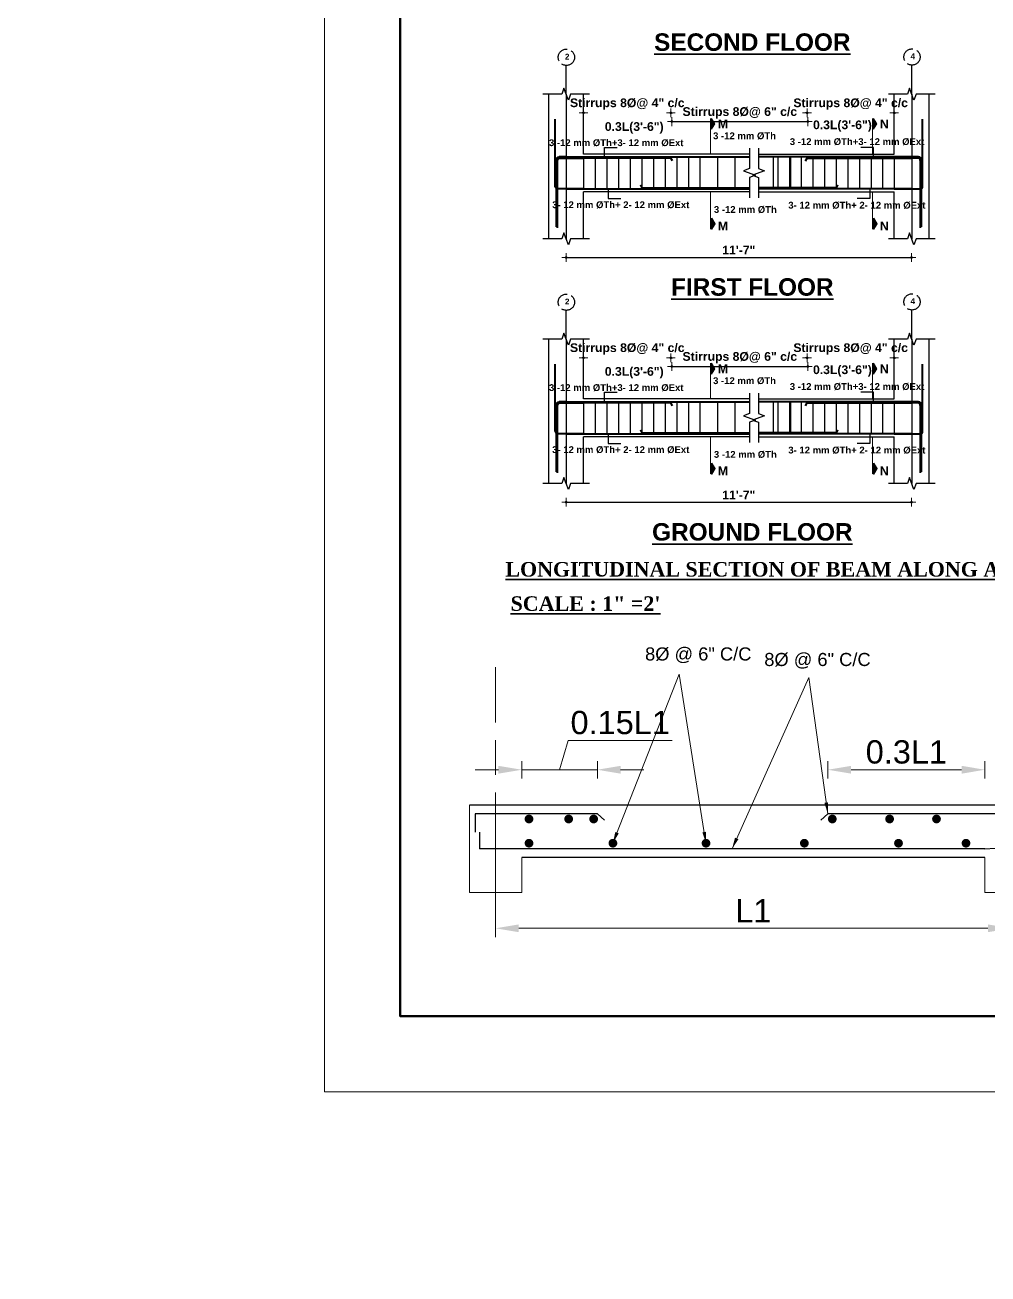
# Model space of a CAD drawing. Header units: inches. Extents: x -12071822 to 12321209, y -1222525 to 1319227.
# Drawn here: x 127889 to 128551, y 47979 to 48838 of the extents above; entities that cross this region are included whole.
import ezdxf
from ezdxf.enums import TextEntityAlignment as Align

# ---------------------------------------------------------------- set-up
doc = ezdxf.new("R2010")
doc.units = ezdxf.units.IN
doc.header["$MEASUREMENT"] = 0
doc.header["$PDMODE"] = 35
doc.linetypes.add('ACAD_ISO02W100', pattern=[15, 12, -3])
doc.linetypes.add('ACAD_ISO08W100', pattern=[36, 24, -3, 6, -3])
for name, color, linetype, lineweight in [('BAR', 5, 'Continuous', 40), ('BORDER', 7, 'Continuous', 60), ('D-DIM', 5, 'Continuous', 18), ('Dimension', 130, 'Continuous', 9), ('DIMSTR', 5, 'Continuous', 13), ('ele light', 7, 'Continuous', 25), ('Hatch', 9, 'Continuous', 9), ('HATCH1', 4, 'ACAD_ISO02W100', 13), ('rcc bar', 2, 'Continuous', 20), ('RCC LINE', 200, 'Continuous', 18), ('sxdcf', 8, 'ACAD_ISO08W100', 20), ('TEX', 210, 'Continuous', 25), ('TEXT', 255, 'Continuous', 35), ('Window', 3, 'Continuous', 0), ('Windows', 151, 'Continuous', 15)]:
    doc.layers.add(name, color=color, linetype=linetype, lineweight=lineweight)
doc.layers.add('Beam', color=170, linetype='Continuous')
doc.layers.add('STIRRUP', color=10, linetype='Continuous')
doc.styles.add('1.8 str', font='times.ttf', dxfattribs={"width": 0.8, "height": 6})
doc.styles.get("Standard").update_dxf_attribs({"font": 'arial.ttf'})
doc.styles.add('STYLE1', font='arialbd.ttf')
doc.dimstyles.new('1.4', dxfattribs={"dimscale": 0, "dimtxt": 6, "dimasz": 0.5, "dimexe": 2, "dimexo": 9, "dimgap": 2, "dimtad": 1, "dimdec": 0, "dimlfac": 0.5, "dimzin": 3, "dimdsep": 46, "dimlunit": 4, "dimtxsty": '1.8 str', "dimblk": 'DIM', "dimcen": 3, "dimdle": 3, "dimse1": 1, "dimse2": 1, "dimclrd": 256, "dimclre": 256, "dimclrt": 7, "dimadec": 1, "dimazin": 2, "dimtfac": 1, "dimtdec": 0, "dimtix": 1, "dimtofl": 0, "dimtmove": 2, "dimatfit": 3, "dimldrblk": 'ARROW', "dimfxl": 2, "dimfrac": 2, "dimtolj": 2, "dimtzin": 0, "dimarcsym": 0})
doc.dimstyles.new('Copy of Niranjan', dxfattribs={"dimtxt": 4, "dimasz": 4, "dimexe": 1.5, "dimexo": 0, "dimgap": 1, "dimtad": 1, "dimdec": 0, "dimzin": 0, "dimdsep": 46, "dimlunit": 3, "dimtxsty": 'Standard', "dimcen": 0.09, "dimclrd": 7, "dimclre": 256, "dimclrt": 7, "dimadec": 0, "dimazin": 0, "dimtfac": 0.333333, "dimtdec": 0, "dimtmove": 1, "dimatfit": 1, "dimfxl": 1.5, "dimfxlon": 1, "dimtolj": 1, "dimtzin": 0, "dimlwd": -1, "dimlwe": -1, "dimarcsym": 0})
doc.dimstyles.new('dim stirrups', dxfattribs={"dimscale": 0.04, "dimtxt": 60, "dimasz": 48.5, "dimexe": 19.6875, "dimexo": 0, "dimgap": 18.3125, "dimtad": 1, "dimdec": 0, "dimzin": 0, "dimdsep": 46, "dimlunit": 3, "dimtxsty": 'Standard', "dimcen": 0.15, "dimdle": 0.15, "dimclrd": 256, "dimclrt": 1, "dimazin": 1, "dimtfac": 1, "dimtdec": 0, "dimtofl": 0, "dimtmove": 1, "dimatfit": 2, "dimfxl": 19.6875, "dimfxlon": 1, "dimtolj": 1, "dimtzin": 0, "dimlwd": -1, "dimlwe": -1, "dimarcsym": 0})

# ---------------------------------------------------------------- blocks, each defined once
blk = doc.blocks.new('DIM')
at = {"layer": 'Dimension'}
h = blk.add_hatch(color=256, dxfattribs=at)
h.paths.add_polyline_path([(0, 1.3), (0, 0), (1.3, 0, 0.414214)])
h.paths.add_polyline_path([(1.3, 0), (0, 0), (0, -1.3, 0.414214)])
h.paths.add_polyline_path([(0, 0), (-1.3, 0, 0.414214), (0, -1.3)])
h.paths.add_polyline_path([(0, 1.3, 0.414214), (-1.3, 0), (0, 0)])
for p, q in [((-6, 0), (6, 0)), ((0, 6), (0, -6))]:
    blk.add_line(p, q, dxfattribs=at)
blk.add_circle((0, 0), 1.28, dxfattribs=at)
blk = doc.blocks.new('*D2422')
at = {"layer": 'Defpoints', "color": 0, "ltscale": 10, "transparency": 16777216}
for p in [(128272.71, 48608.89), (128272.71, 48595.34), (128332.71, 48577.83)]:
    blk.add_point(p, dxfattribs=at)
at = {"layer": 'Dimension', "lineweight": -2, "ltscale": 10, "transparency": 16777216}
for p, q in [((128272.21, 48608.89), (128271.71, 48608.89)), ((128333.21, 48608.89), (128333.71, 48608.89))]:
    blk.add_line(p, q, dxfattribs=at)
at = {"layer": 'Dimension', "lineweight": -2, "ltscale": 10, "transparency": 16777216, "xscale": 0.5, "yscale": 0.5, "zscale": 0.5}
blk.add_blockref('DIM', (128272.71, 48608.89), dxfattribs=at)
at = {"layer": 'Dimension', "lineweight": -2, "ltscale": 10, "transparency": 16777216, "xscale": 0.5, "yscale": 0.5, "zscale": 0.5, "rotation": 180}
blk.add_blockref('DIM', (128332.71, 48608.89), dxfattribs=at)
at = {"layer": 'Dimension', "color": 7, "ltscale": 10, "transparency": 16777216, "insert": (128302.71, 48614.91), "char_height": 6, "attachment_point": 5, "style": 'STYLE1'}
blk.add_mtext('\\A2;Stirrups 8%%C@ 4" c/c', dxfattribs=at)
blk = doc.blocks.new('ARROW')
at = {"layer": 'Hatch'}
h = blk.add_hatch(color=256, dxfattribs=at)
h.dxf.hatch_style = 1
h.paths.add_polyline_path([(12191115.8, -1270860.1), (12191485.4, -1270660.1), (12191115.8, -1270660.1)])
for p, q in [((12191115.8, -1270860.1), (12191115.8, -1270060.1)), ((12191015.8, -1270160.1), (12196382.9, -1270160.1)), ((12191485.4, -1270660.1), (12190746.1, -1270660.1)), ((12190746.1, -1270660.1), (12191115.8, -1270860.1)), ((12191485.4, -1270660.1), (12191115.8, -1270860.1))]:
    blk.add_line(p, q, dxfattribs=at)
blk = doc.blocks.new('*D2423')
at = {"layer": 'Defpoints', "color": 0, "ltscale": 10, "transparency": 16777216}
for p in [(128486.28, 48608.89), (128486.28, 48595.34), (128426.28, 48577.83)]:
    blk.add_point(p, dxfattribs=at)
at = {"layer": 'Dimension', "lineweight": -2, "ltscale": 10, "transparency": 16777216}
for p, q in [((128425.78, 48608.89), (128425.28, 48608.89)), ((128486.78, 48608.89), (128487.28, 48608.89))]:
    blk.add_line(p, q, dxfattribs=at)
at = {"layer": 'Dimension', "lineweight": -2, "ltscale": 10, "transparency": 16777216, "xscale": 0.5, "yscale": 0.5, "zscale": 0.5}
blk.add_blockref('DIM', (128426.28, 48608.89), dxfattribs=at)
at = {"layer": 'Dimension', "lineweight": -2, "ltscale": 10, "transparency": 16777216, "xscale": 0.5, "yscale": 0.5, "zscale": 0.5, "rotation": 180}
blk.add_blockref('DIM', (128486.28, 48608.89), dxfattribs=at)
at = {"layer": 'Dimension', "color": 7, "ltscale": 10, "transparency": 16777216, "insert": (128456.28, 48614.91), "char_height": 6, "attachment_point": 5, "style": 'STYLE1'}
blk.add_mtext('\\A2;Stirrups 8%%C@ 4" c/c', dxfattribs=at)
blk = doc.blocks.new('*D2424')
at = {"layer": 'Defpoints', "color": 0, "ltscale": 10, "transparency": 16777216}
for p in [(128426.86, 48602.85), (128333.29, 48571.43), (128426.86, 48571.43)]:
    blk.add_point(p, dxfattribs=at)
at = {"layer": 'Dimension', "lineweight": -2, "ltscale": 10, "transparency": 16777216}
blk.add_line((128333.79, 48602.85), (128426.36, 48602.85), dxfattribs=at)
at = {"layer": 'Dimension', "lineweight": -2, "ltscale": 10, "transparency": 16777216, "xscale": 0.5, "yscale": 0.5, "zscale": 0.5, "rotation": 180}
blk.add_blockref('DIM', (128333.29, 48602.85), dxfattribs=at)
at = {"layer": 'Dimension', "lineweight": -2, "ltscale": 10, "transparency": 16777216, "xscale": 0.5, "yscale": 0.5, "zscale": 0.5}
blk.add_blockref('DIM', (128426.86, 48602.85), dxfattribs=at)
at = {"layer": 'Dimension', "color": 7, "ltscale": 10, "transparency": 16777216, "insert": (128380.08, 48608.88), "char_height": 6, "attachment_point": 5, "style": 'STYLE1'}
blk.add_mtext('\\A2;Stirrups 8%%C@ 6" c/c', dxfattribs=at)
blk = doc.blocks.new('*D2425')
at = {"layer": 'Defpoints', "color": 0, "ltscale": 10, "transparency": 16777216}
for p in [(128260.71, 48522.39), (128498.06, 48522.39), (128498.06, 48509.58)]:
    blk.add_point(p, dxfattribs=at)
at = {"layer": 'Dimension', "lineweight": -2, "ltscale": 10, "transparency": 16777216}
blk.add_line((128261.21, 48509.58), (128497.56, 48509.58), dxfattribs=at)
at = {"layer": 'Dimension', "lineweight": -2, "ltscale": 10, "transparency": 16777216, "xscale": 0.5, "yscale": 0.5, "zscale": 0.5, "rotation": 180}
blk.add_blockref('DIM', (128260.71, 48509.58), dxfattribs=at)
at = {"layer": 'Dimension', "lineweight": -2, "ltscale": 10, "transparency": 16777216, "xscale": 0.5, "yscale": 0.5, "zscale": 0.5}
blk.add_blockref('DIM', (128498.06, 48509.58), dxfattribs=at)
at = {"layer": 'Dimension', "color": 7, "ltscale": 10, "transparency": 16777216, "insert": (128379.38, 48514.59), "char_height": 6, "attachment_point": 5, "style": 'STYLE1'}
blk.add_mtext('\\A2;11\'-7"', dxfattribs=at)
blk = doc.blocks.new('*D2426')
at = {"layer": 'Defpoints', "color": 0, "ltscale": 10, "transparency": 16777216}
for p in [(128272.71, 48777.18), (128272.71, 48763.64), (128332.71, 48746.12)]:
    blk.add_point(p, dxfattribs=at)
at = {"layer": 'Dimension', "lineweight": -2, "ltscale": 10, "transparency": 16777216}
for p, q in [((128272.21, 48777.18), (128271.71, 48777.18)), ((128333.21, 48777.18), (128333.71, 48777.18))]:
    blk.add_line(p, q, dxfattribs=at)
at = {"layer": 'Dimension', "lineweight": -2, "ltscale": 10, "transparency": 16777216, "xscale": 0.5, "yscale": 0.5, "zscale": 0.5}
blk.add_blockref('DIM', (128272.71, 48777.18), dxfattribs=at)
at = {"layer": 'Dimension', "lineweight": -2, "ltscale": 10, "transparency": 16777216, "xscale": 0.5, "yscale": 0.5, "zscale": 0.5, "rotation": 180}
blk.add_blockref('DIM', (128332.71, 48777.18), dxfattribs=at)
at = {"layer": 'Dimension', "color": 7, "ltscale": 10, "transparency": 16777216, "insert": (128302.71, 48783.2), "char_height": 6, "attachment_point": 5, "style": 'STYLE1'}
blk.add_mtext('\\A2;Stirrups 8%%C@ 4" c/c', dxfattribs=at)
blk = doc.blocks.new('*D2427')
at = {"layer": 'Defpoints', "color": 0, "ltscale": 10, "transparency": 16777216}
for p in [(128486.28, 48777.18), (128486.28, 48763.64), (128426.28, 48746.12)]:
    blk.add_point(p, dxfattribs=at)
at = {"layer": 'Dimension', "lineweight": -2, "ltscale": 10, "transparency": 16777216}
for p, q in [((128425.78, 48777.18), (128425.28, 48777.18)), ((128486.78, 48777.18), (128487.28, 48777.18))]:
    blk.add_line(p, q, dxfattribs=at)
at = {"layer": 'Dimension', "lineweight": -2, "ltscale": 10, "transparency": 16777216, "xscale": 0.5, "yscale": 0.5, "zscale": 0.5}
blk.add_blockref('DIM', (128426.28, 48777.18), dxfattribs=at)
at = {"layer": 'Dimension', "lineweight": -2, "ltscale": 10, "transparency": 16777216, "xscale": 0.5, "yscale": 0.5, "zscale": 0.5, "rotation": 180}
blk.add_blockref('DIM', (128486.28, 48777.18), dxfattribs=at)
at = {"layer": 'Dimension', "color": 7, "ltscale": 10, "transparency": 16777216, "insert": (128456.28, 48783.2), "char_height": 6, "attachment_point": 5, "style": 'STYLE1'}
blk.add_mtext('\\A2;Stirrups 8%%C@ 4" c/c', dxfattribs=at)
blk = doc.blocks.new('*D2428')
at = {"layer": 'Defpoints', "color": 0, "ltscale": 10, "transparency": 16777216}
for p in [(128426.86, 48771.15), (128333.29, 48739.72), (128426.86, 48739.72)]:
    blk.add_point(p, dxfattribs=at)
at = {"layer": 'Dimension', "lineweight": -2, "ltscale": 10, "transparency": 16777216}
blk.add_line((128333.79, 48771.15), (128426.36, 48771.15), dxfattribs=at)
at = {"layer": 'Dimension', "lineweight": -2, "ltscale": 10, "transparency": 16777216, "xscale": 0.5, "yscale": 0.5, "zscale": 0.5, "rotation": 180}
blk.add_blockref('DIM', (128333.29, 48771.15), dxfattribs=at)
at = {"layer": 'Dimension', "lineweight": -2, "ltscale": 10, "transparency": 16777216, "xscale": 0.5, "yscale": 0.5, "zscale": 0.5}
blk.add_blockref('DIM', (128426.86, 48771.15), dxfattribs=at)
at = {"layer": 'Dimension', "color": 7, "ltscale": 10, "transparency": 16777216, "insert": (128380.08, 48777.17), "char_height": 6, "attachment_point": 5, "style": 'STYLE1'}
blk.add_mtext('\\A2;Stirrups 8%%C@ 6" c/c', dxfattribs=at)
blk = doc.blocks.new('*D2419')
at = {"layer": 'Defpoints', "color": 0, "ltscale": 10, "transparency": 16777216}
for p in [(128260.71, 48690.68), (128498.06, 48690.68), (128498.06, 48677.87)]:
    blk.add_point(p, dxfattribs=at)
at = {"layer": 'Dimension', "lineweight": -2, "ltscale": 10, "transparency": 16777216}
blk.add_line((128261.21, 48677.87), (128497.56, 48677.87), dxfattribs=at)
at = {"layer": 'Dimension', "lineweight": -2, "ltscale": 10, "transparency": 16777216, "xscale": 0.5, "yscale": 0.5, "zscale": 0.5, "rotation": 180}
blk.add_blockref('DIM', (128260.71, 48677.87), dxfattribs=at)
at = {"layer": 'Dimension', "lineweight": -2, "ltscale": 10, "transparency": 16777216, "xscale": 0.5, "yscale": 0.5, "zscale": 0.5}
blk.add_blockref('DIM', (128498.06, 48677.87), dxfattribs=at)
at = {"layer": 'Dimension', "color": 7, "ltscale": 10, "transparency": 16777216, "insert": (128379.38, 48682.88), "char_height": 6, "attachment_point": 5, "style": 'STYLE1'}
blk.add_mtext('\\A2;11\'-7"', dxfattribs=at)
blk = doc.blocks.new('*D792')
at = {"layer": 'Defpoints', "color": 0, "transparency": 16777216}
for p in [(19589.84, -9814.79), (19589.84, -9822.36), (19576.84, -9829.86)]:
    blk.add_point(p, dxfattribs=at)
at = {"layer": 'Dimension', "color": 7, "transparency": 16777216}
for p, q in [((19583.34, -9814.79), (19584.85, -9809.75)), ((19584.85, -9809.75), (19602.69, -9809.75)), ((19572.84, -9814.79), (19568.84, -9814.79)), ((19576.84, -9814.79), (19589.84, -9814.79)), ((19576.84, -9814.79), (19589.84, -9814.79)), ((19593.84, -9814.79), (19597.84, -9814.79))]:
    blk.add_line(p, q, dxfattribs=at)
at = {"layer": 'Dimension', "transparency": 16777216}
for p, q in [((19576.84, -9816.29), (19576.84, -9813.29)), ((19589.84, -9816.29), (19589.84, -9813.29))]:
    blk.add_line(p, q, dxfattribs=at)
at = {"layer": 'Dimension', "color": 7, "transparency": 16777216}
for points in [[(19572.84, -9814.12), (19572.84, -9815.46), (19576.84, -9814.79)], [(19593.84, -9814.12), (19593.84, -9815.46), (19589.84, -9814.79)]]:
    blk.add_solid(points, dxfattribs=at)
at = {"layer": 'Dimension', "color": 7, "transparency": 16777216, "insert": (19593.77, -9806.7), "char_height": 4, "attachment_point": 5}
blk.add_mtext('\\A1;0.15L1', dxfattribs=at)
blk = doc.blocks.new('*D793')
at = {"layer": 'Defpoints', "color": 0, "transparency": 16777216}
for p in [(19656.45, -9814.79), (19629.45, -9822.36), (19656.45, -9829.86)]:
    blk.add_point(p, dxfattribs=at)
at = {"layer": 'Dimension', "transparency": 16777216}
for p, q in [((19629.45, -9816.29), (19629.45, -9813.29)), ((19656.45, -9816.29), (19656.45, -9813.29))]:
    blk.add_line(p, q, dxfattribs=at)
at = {"layer": 'Dimension', "color": 7, "transparency": 16777216}
blk.add_line((19633.45, -9814.79), (19652.45, -9814.79), dxfattribs=at)
for points in [[(19633.45, -9814.12), (19633.45, -9815.46), (19629.45, -9814.79)], [(19652.45, -9814.12), (19652.45, -9815.46), (19656.45, -9814.79)]]:
    blk.add_solid(points, dxfattribs=at)
at = {"layer": 'Dimension', "color": 7, "transparency": 16777216, "insert": (19642.95, -9811.75), "char_height": 4, "attachment_point": 5}
blk.add_mtext('\\A1;0.3L1', dxfattribs=at)
blk = doc.blocks.new('*D790')
at = {"layer": 'Defpoints', "color": 0, "transparency": 16777216}
for p in [(19572.34, -9826.03), (19660.95, -9826.03), (19660.95, -9842.03)]:
    blk.add_point(p, dxfattribs=at)
at = {"layer": 'Dimension', "transparency": 16777216}
for p, q in [((19572.34, -9840.53), (19572.34, -9843.53)), ((19660.95, -9840.53), (19660.95, -9843.53))]:
    blk.add_line(p, q, dxfattribs=at)
at = {"layer": 'Dimension', "color": 7, "transparency": 16777216}
blk.add_line((19576.34, -9842.03), (19656.95, -9842.03), dxfattribs=at)
for points in [[(19576.34, -9841.36), (19576.34, -9842.7), (19572.34, -9842.03)], [(19656.95, -9841.36), (19656.95, -9842.7), (19660.95, -9842.03)]]:
    blk.add_solid(points, dxfattribs=at)
at = {"layer": 'Dimension', "color": 7, "transparency": 16777216, "insert": (19616.64, -9839.02), "char_height": 4, "attachment_point": 5}
blk.add_mtext('\\A1;L1', dxfattribs=at)
blk = doc.blocks.new('dx')
at = {"layer": 'Beam'}
for p, q in [((19792.45, -9820.86), (19567.84, -9820.86)), ((19656.45, -9829.86), (19576.84, -9829.86))]:
    blk.add_line(p, q, dxfattribs=at)
at = {"layer": 'ele light', "lineweight": 30, "ltscale": 0.05}
for p, q in [((19589.84, -9822.36), (19568.84, -9822.36)), ((19568.84, -9822.36), (19568.84, -9825.51)), ((19589.84, -9822.36), (19591.04, -9823.47)), ((19629.45, -9822.36), (19628.24, -9823.47)), ((19703.45, -9822.36), (19629.45, -9822.36)), ((19569.56, -9825.51), (19569.56, -9828.36)), ((19656.45, -9828.36), (19569.56, -9828.36)), ((19656.45, -9828.36), (19670.4, -9827.46))]:
    blk.add_line(p, q, dxfattribs=at)
at = {"layer": 'rcc bar', "ltscale": 0.009, "const_width": 0.75}
for points in [[(19577.72, -9823.25, 1), (19578.47, -9823.25, 1)], [(19584.53, -9823.25, 1), (19585.28, -9823.25, 1)], [(19588.83, -9823.25, 1), (19589.58, -9823.25, 1)], [(19629.84, -9823.25, 1), (19630.59, -9823.25, 1)], [(19639.69, -9823.25, 1), (19640.44, -9823.25, 1)], [(19647.75, -9823.25, 1), (19648.5, -9823.25, 1)], [(19577.72, -9827.41, 1), (19578.47, -9827.41, 1)], [(19592.14, -9827.41, 1), (19592.89, -9827.41, 1)], [(19608.14, -9827.41, 1), (19608.89, -9827.41, 1)], [(19625.04, -9827.41, 1), (19625.79, -9827.41, 1)], [(19641.22, -9827.41, 1), (19641.97, -9827.41, 1)], [(19652.82, -9827.41, 1), (19653.57, -9827.41, 1)]]:
    blk.add_lwpolyline(points, format="xyb", close=True, dxfattribs=at)
at = {"layer": 'RCC LINE', "ltscale": 0.25}
for p, q in [((19567.84, -9835.86), (19567.84, -9820.86)), ((19576.84, -9835.86), (19576.84, -9829.86)), ((19656.45, -9835.86), (19656.45, -9829.86)), ((19576.84, -9835.86), (19567.84, -9835.86)), ((19665.45, -9835.86), (19656.45, -9835.86))]:
    blk.add_line(p, q, dxfattribs=at)
at = {"layer": 'sxdcf'}
blk.add_line((19572.34, -9842.69), (19572.34, -9797.14), dxfattribs=at)
at = {"layer": 'TEX'}
for p in [(19598.04, -9796.02), (19618.53, -9796.97)]:
    blk.add_text('8Ø @ 6" C/C ', height=2.25, dxfattribs=at).set_placement(p)
at = {"layer": 'Dimension'}
for base, p1, p2, text, picture, middle in [((19589.84, -9814.79), (19576.84, -9829.86), (19589.84, -9822.36), '0.15L1', '*D792', (19585.85, -9806.7)), ((19656.45, -9814.79), (19629.45, -9822.36), (19656.45, -9829.86), '0.3L1', '*D793', (19642.95, -9811.75)), ((19660.95, -9842.03), (19572.34, -9826.03), (19660.95, -9826.03), 'L1', '*D790', (19616.64, -9839.02))]:
    dim = blk.add_linear_dim(base=base, p1=p1, p2=p2, text=text, dimstyle='Copy of Niranjan', dxfattribs=at)
    dim.commit()
    dim.dimension.update_dxf_attribs({"geometry": picture, "text_midpoint": middle})
at = {"layer": 'DIMSTR'}
for points in [[(19592.51, -9827.41), (19603.91, -9798.39)], [(19608.51, -9827.41), (19603.91, -9798.39)], [(19613, -9828.36), (19626.16, -9798.94)], [(19629.45, -9822.36), (19626.16, -9798.94)]]:
    blk.add_leader(points, dimstyle='dim stirrups', override={"dimtad": 0, "dimfxl": 1.5}, dxfattribs=at)

msp = doc.modelspace()

# ---------------------------------------------------------------- hatches: boundary and pattern name
at = {"layer": 'TEXT', "ltscale": 10}
for points in [[(128360.7, 48773.42), (128360.7, 48765.92), (128363.01, 48769.67)], [(128472.08, 48773.42), (128472.08, 48765.92), (128474.38, 48769.67)], [(128360.7, 48697.28), (128360.7, 48704.78), (128363.01, 48701.03)], [(128472.08, 48697.28), (128472.08, 48704.78), (128474.38, 48701.03)], [(128360.7, 48605.13), (128360.7, 48597.63), (128363.01, 48601.38)], [(128472.08, 48605.13), (128472.08, 48597.63), (128474.38, 48601.38)], [(128360.7, 48528.99), (128360.7, 48536.49), (128363.01, 48532.74)], [(128472.08, 48528.99), (128472.08, 48536.49), (128474.38, 48532.74)]]:
    msp.add_hatch(color=256, dxfattribs=at).paths.add_polyline_path(points)

# ---------------------------------------------------------------- linework, layer by layer
for p, q in [((128260.71, 48790.04), (128260.71, 48809.99)), ((128498.28, 48790.04), (128498.28, 48809.99)), ((128260.71, 48790.04), (128260.71, 48690.68)), ((128498.28, 48790.04), (128498.28, 48690.68)), ((128260.71, 48621.75), (128260.71, 48641.7)), ((128498.28, 48621.75), (128498.28, 48641.7)), ((128260.71, 48621.75), (128260.71, 48522.39)), ((128498.28, 48621.75), (128498.28, 48522.39))]:
    msp.add_line(p, q)
at = {"ltscale": 10}
for p, q in [((128248.71, 48690.68), (128248.71, 48790.04)), ((128272.71, 48748.87), (128272.71, 48790.04)), ((128486.28, 48748.87), (128486.28, 48790.04)), ((128510.28, 48746.12), (128510.28, 48790.04)), ((128386.71, 48748.87), (128272.71, 48748.87)), ((128392.92, 48748.87), (128486.28, 48748.87)), ((128510.28, 48690.68), (128510.28, 48746.12)), ((128386.71, 48722.87), (128272.71, 48722.87)), ((128272.71, 48690.68), (128272.71, 48722.87)), ((128392.92, 48722.87), (128486.28, 48722.87)), ((128486.28, 48690.68), (128486.28, 48722.87)), ((128248.71, 48522.39), (128248.71, 48621.75)), ((128272.71, 48580.58), (128272.71, 48621.75)), ((128486.28, 48580.58), (128486.28, 48621.75)), ((128510.28, 48577.83), (128510.28, 48621.75)), ((128386.71, 48580.58), (128272.71, 48580.58)), ((128392.92, 48580.58), (128486.28, 48580.58)), ((128510.28, 48522.39), (128510.28, 48577.83)), ((128386.71, 48554.58), (128272.71, 48554.58)), ((128272.71, 48522.39), (128272.71, 48554.58)), ((128392.92, 48554.58), (128486.28, 48554.58)), ((128486.28, 48522.39), (128486.28, 48554.58))]:
    msp.add_line(p, q, dxfattribs=at)
at = {"linetype": 'Continuous', "ltscale": 10}
for points in [[(128276.71, 48790.04), (128263.71, 48790.04), (128262.21, 48785.92), (128259.21, 48794.16), (128257.71, 48790.04), (128244.71, 48790.04)], [(128514.28, 48790.04), (128501.28, 48790.04), (128499.78, 48785.92), (128496.78, 48794.16), (128495.28, 48790.04), (128482.28, 48790.04)], [(128386.71, 48752.87), (128386.71, 48738.87), (128382.59, 48737.37), (128390.83, 48734.37), (128386.71, 48732.87), (128386.71, 48718.87)], [(128386.71, 48752.87), (128386.71, 48738.87), (128382.59, 48737.37), (128390.83, 48734.37), (128386.71, 48732.87), (128386.71, 48718.87)], [(128392.92, 48752.87), (128392.92, 48738.87), (128397.05, 48737.37), (128388.8, 48734.37), (128392.92, 48732.87), (128392.92, 48718.87)], [(128392.92, 48752.87), (128392.92, 48738.87), (128397.05, 48737.37), (128388.8, 48734.37), (128392.92, 48732.87), (128392.92, 48718.87)], [(128276.71, 48690.68), (128263.71, 48690.68), (128262.21, 48686.56), (128259.21, 48694.8), (128257.71, 48690.68), (128244.71, 48690.68)], [(128514.28, 48690.68), (128501.28, 48690.68), (128499.78, 48686.56), (128496.78, 48694.8), (128495.28, 48690.68), (128482.28, 48690.68)], [(128276.71, 48621.75), (128263.71, 48621.75), (128262.21, 48617.63), (128259.21, 48625.87), (128257.71, 48621.75), (128244.71, 48621.75)], [(128514.28, 48621.75), (128501.28, 48621.75), (128499.78, 48617.63), (128496.78, 48625.87), (128495.28, 48621.75), (128482.28, 48621.75)], [(128386.71, 48584.58), (128386.71, 48570.58), (128382.59, 48569.08), (128390.83, 48566.08), (128386.71, 48564.58), (128386.71, 48550.58)], [(128386.71, 48584.58), (128386.71, 48570.58), (128382.59, 48569.08), (128390.83, 48566.08), (128386.71, 48564.58), (128386.71, 48550.58)], [(128392.92, 48584.58), (128392.92, 48570.58), (128397.05, 48569.08), (128388.8, 48566.08), (128392.92, 48564.58), (128392.92, 48550.58)], [(128392.92, 48584.58), (128392.92, 48570.58), (128397.05, 48569.08), (128388.8, 48566.08), (128392.92, 48564.58), (128392.92, 48550.58)], [(128276.71, 48522.39), (128263.71, 48522.39), (128262.21, 48518.27), (128259.21, 48526.51), (128257.71, 48522.39), (128244.71, 48522.39)], [(128514.28, 48522.39), (128501.28, 48522.39), (128499.78, 48518.27), (128496.78, 48526.51), (128495.28, 48522.39), (128482.28, 48522.39)]]:
    msp.add_lwpolyline(points, dxfattribs=at)
at = {"layer": 'BAR', "ltscale": 10}
for p, q in [((128260.71, 48746.87), (128255.97, 48746.87)), ((128260.71, 48746.87), (128386.71, 48746.87)), ((128498.28, 48746.87), (128392.92, 48746.87)), ((128260.71, 48724.87), (128254.71, 48724.87)), ((128260.71, 48724.87), (128386.71, 48724.87)), ((128498.28, 48724.87), (128392.92, 48724.87)), ((128260.71, 48578.58), (128255.97, 48578.58)), ((128260.71, 48578.58), (128386.71, 48578.58)), ((128498.28, 48578.58), (128392.92, 48578.58)), ((128260.71, 48556.58), (128254.71, 48556.58)), ((128260.71, 48556.58), (128386.71, 48556.58)), ((128498.28, 48556.58), (128392.92, 48556.58))]:
    msp.add_line(p, q, dxfattribs=at)
for points in [[(128272.71, 48724.87), (128255.22, 48724.87, -0.414214), (128253.21, 48726.89), (128253.21, 48772.87)], [(128486.28, 48724.87), (128503.76, 48724.87, 0.414214), (128505.78, 48726.89), (128505.78, 48772.87)], [(128253.96, 48698.87), (128253.96, 48744.86, -0.414214), (128255.97, 48746.87), (128272.71, 48746.87)], [(128254.71, 48698.12), (128254.71, 48744.11, -0.414214), (128256.72, 48746.12), (128272.71, 48746.12)], [(128505.03, 48698.87), (128505.03, 48744.86, 0.414214), (128503.01, 48746.87), (128486.28, 48746.87)], [(128504.28, 48698.12), (128504.28, 48744.11, 0.414214), (128502.26, 48746.12), (128486.28, 48746.12)], [(128272.71, 48556.58), (128255.22, 48556.58, -0.414214), (128253.21, 48558.6), (128253.21, 48604.58)], [(128486.28, 48556.58), (128503.76, 48556.58, 0.414214), (128505.78, 48558.6), (128505.78, 48604.58)], [(128253.96, 48530.58), (128253.96, 48576.56, -0.414214), (128255.97, 48578.58), (128272.71, 48578.58)], [(128254.71, 48529.83), (128254.71, 48575.81, -0.414214), (128256.72, 48577.83), (128272.71, 48577.83)], [(128505.03, 48530.58), (128505.03, 48576.56, 0.414214), (128503.01, 48578.58), (128486.28, 48578.58)], [(128504.28, 48529.83), (128504.28, 48575.81, 0.414214), (128502.26, 48577.83), (128486.28, 48577.83)]]:
    msp.add_lwpolyline(points, format="xyb", dxfattribs=at)
for points in [[(128256.72, 48746.12), (128260.71, 48746.12)], [(128333.75, 48744.12), (128332.71, 48746.12), (128260.71, 48746.12)], [(128425.23, 48744.12), (128426.28, 48746.12), (128498.28, 48746.12)], [(128311.75, 48727.62), (128312.71, 48725.62), (128386.71, 48725.62)], [(128447.23, 48727.62), (128446.28, 48725.62), (128392.92, 48725.62)], [(128256.72, 48577.83), (128260.71, 48577.83)], [(128333.75, 48575.83), (128332.71, 48577.83), (128260.71, 48577.83)], [(128425.23, 48575.83), (128426.28, 48577.83), (128498.28, 48577.83)], [(128311.75, 48559.33), (128312.71, 48557.33), (128386.71, 48557.33)], [(128447.23, 48559.33), (128446.28, 48557.33), (128392.92, 48557.33)]]:
    msp.add_lwpolyline(points, dxfattribs=at)
at = {"layer": 'BORDER'}
msp.add_lwpolyline([(131209.5, 50247.19), (131209.5, 48156.34), (128146.66, 48156.34), (128146.66, 50247.19)], close=True, dxfattribs=at)
at = {"layer": 'Dimension', "ltscale": 10}
for p, q in [((128359.84, 48748.87), (128359.84, 48773.37)), ((128471.22, 48748.87), (128471.22, 48773.37)), ((128359.84, 48697.33), (128359.84, 48722.87)), ((128471.22, 48697.33), (128471.22, 48722.87)), ((128359.84, 48580.58), (128359.84, 48605.08)), ((128471.22, 48580.58), (128471.22, 48605.08)), ((128359.84, 48529.04), (128359.84, 48554.58)), ((128471.22, 48529.04), (128471.22, 48554.58))]:
    msp.add_line(p, q, dxfattribs=at)
for points in [[(128360.7, 48765.92), (128360.7, 48773.42), (128363.01, 48769.67), (128360.7, 48765.92)], [(128472.08, 48765.92), (128472.08, 48773.42), (128474.38, 48769.67), (128472.08, 48765.92)], [(128360.7, 48597.63), (128360.7, 48605.13), (128363.01, 48601.38), (128360.7, 48597.63)], [(128472.08, 48597.63), (128472.08, 48605.13), (128474.38, 48601.38), (128472.08, 48597.63)]]:
    msp.add_lwpolyline(points, dxfattribs=at)
at = {"layer": 'HATCH1', "lineweight": 25}
for centre in [(128260.87, 48815.37), (128498.44, 48815.59), (128260.87, 48647.07), (128498.44, 48647.3)]:
    msp.add_circle(centre, 5.6, dxfattribs=at)
at = {"layer": 'STIRRUP'}
for p, q in [((128272.71, 48747.27), (128272.71, 48724.47)), ((128280.71, 48747.27), (128280.71, 48724.47)), ((128288.71, 48747.27), (128288.71, 48724.47)), ((128296.71, 48747.27), (128296.71, 48724.47)), ((128304.71, 48747.27), (128304.71, 48724.47)), ((128312.71, 48747.27), (128312.71, 48724.47)), ((128320.71, 48747.27), (128320.71, 48724.47)), ((128328.71, 48747.27), (128328.71, 48724.47)), ((128336.71, 48747.27), (128336.71, 48724.47)), ((128344.71, 48747.27), (128344.71, 48724.47)), ((128352.71, 48747.27), (128352.71, 48724.47)), ((128364.71, 48747.27), (128364.71, 48724.47)), ((128376.71, 48747.27), (128376.71, 48724.47)), ((128402.92, 48747.27), (128402.92, 48724.47)), ((128406.28, 48747.27), (128406.28, 48724.47)), ((128414.28, 48747.27), (128414.28, 48724.47)), ((128414.92, 48747.27), (128414.92, 48724.47)), ((128422.28, 48747.27), (128422.28, 48724.47)), ((128430.28, 48747.27), (128430.28, 48724.47)), ((128438.28, 48747.27), (128438.28, 48724.47)), ((128446.28, 48747.27), (128446.28, 48724.47)), ((128454.28, 48747.27), (128454.28, 48724.47)), ((128462.28, 48747.27), (128462.28, 48724.47)), ((128470.28, 48747.27), (128470.28, 48724.47)), ((128478.28, 48747.27), (128478.28, 48724.47)), ((128486.28, 48747.27), (128486.28, 48724.47)), ((128272.71, 48578.98), (128272.71, 48556.18)), ((128280.71, 48578.98), (128280.71, 48556.18)), ((128288.71, 48578.98), (128288.71, 48556.18)), ((128296.71, 48578.98), (128296.71, 48556.18)), ((128304.71, 48578.98), (128304.71, 48556.18)), ((128312.71, 48578.98), (128312.71, 48556.18)), ((128320.71, 48578.98), (128320.71, 48556.18)), ((128328.71, 48578.98), (128328.71, 48556.18)), ((128336.71, 48578.98), (128336.71, 48556.18)), ((128344.71, 48578.98), (128344.71, 48556.18)), ((128352.71, 48578.98), (128352.71, 48556.18)), ((128364.71, 48578.98), (128364.71, 48556.18)), ((128376.71, 48578.98), (128376.71, 48556.18)), ((128402.92, 48578.98), (128402.92, 48556.18)), ((128406.28, 48578.98), (128406.28, 48556.18)), ((128414.28, 48578.98), (128414.28, 48556.18)), ((128414.92, 48578.98), (128414.92, 48556.18)), ((128422.28, 48578.98), (128422.28, 48556.18)), ((128430.28, 48578.98), (128430.28, 48556.18)), ((128438.28, 48578.98), (128438.28, 48556.18)), ((128446.28, 48578.98), (128446.28, 48556.18)), ((128454.28, 48578.98), (128454.28, 48556.18)), ((128462.28, 48578.98), (128462.28, 48556.18)), ((128470.28, 48578.98), (128470.28, 48556.18)), ((128478.28, 48578.98), (128478.28, 48556.18)), ((128486.28, 48578.98), (128486.28, 48556.18))]:
    msp.add_line(p, q, dxfattribs=at)
at = {"layer": 'TEXT', "ltscale": 10}
for points in [[(128360.7, 48704.78), (128360.7, 48697.28), (128363.01, 48701.03), (128360.7, 48704.78)], [(128472.08, 48704.78), (128472.08, 48697.28), (128474.38, 48701.03), (128472.08, 48704.78)], [(128360.7, 48536.49), (128360.7, 48528.99), (128363.01, 48532.74), (128360.7, 48536.49)], [(128472.08, 48536.49), (128472.08, 48528.99), (128474.38, 48532.74), (128472.08, 48536.49)]]:
    msp.add_lwpolyline(points, dxfattribs=at)
at = {"layer": 'Window'}
msp.add_lwpolyline([(131261.5, 50299.19), (131261.5, 48104.34), (128094.66, 48104.34), (128094.66, 50299.19)], close=True, dxfattribs=at)
at = {"layer": 'Windows'}
msp.add_circle((127888.68, 49173.51), 6257.09, dxfattribs=at)

# ---------------------------------------------------------------- block references
at = {"layer": 'D-DIM', "xscale": 4, "yscale": 4, "zscale": 4}
msp.add_blockref('dx', (49922.79, 87584.91), dxfattribs=at)

# ---------------------------------------------------------------- texts
at = {"layer": 'HATCH1', "lineweight": 25, "style": 'STYLE1'}
for s, p in [('2', (128259.85, 48813.82)), ('4', (128497.42, 48814.04)), ('2', (128259.85, 48645.52)), ('4', (128497.42, 48645.75))]:
    msp.add_text(s, height=4, dxfattribs=at).set_placement(p)
at = {"layer": 'TEXT', "style": 'STYLE1'}
for s, p in [('%%USECOND FLOOR', (128388.67, 48825.82)), ('%%UFIRST FLOOR', (128388.67, 48657.53)), ('%%UGROUND FLOOR', (128388.67, 48489.24))]:
    msp.add_text(s, height=12, dxfattribs=at).set_placement(p, align=Align.MIDDLE_CENTER)
for p in [(128287.28, 48764.79), (128430.4, 48765.96), (128287.28, 48596.5), (128430.4, 48597.66)]:
    msp.add_text('0.3L(3\'-6")', height=6, dxfattribs=at).set_placement(p)
at = {"layer": 'TEXT', "ltscale": 10, "style": 'STYLE1'}
for s, height, p in [('M', 6, (128365, 48766.58)), ('N', 6, (128476.38, 48766.58)), ('3 -12 mm %%CTh+3- 12 mm %%CExt', 4.68, (128248.9, 48754.33)), ('3 -12 mm %%CTh ', 4.68, (128361.72, 48759.09)), ('3 -12 mm %%CTh+3- 12 mm %%CExt', 4.68, (128414.46, 48755.08)), ('3- 12 mm %%CTh+ 2- 12 mm %%CExt', 4.68, (128251.09, 48711.7)), ('3- 12 mm %%CTh+ 2- 12 mm %%CExt', 4.68, (128413.43, 48711.39)), ('3 -12 mm %%CTh ', 4.68, (128362.28, 48708.44)), ('M', 6, (128365, 48696.46)), ('N', 6, (128476.38, 48696.46)), ('M', 6, (128365, 48598.29)), ('N', 6, (128476.38, 48598.29)), ('3 -12 mm %%CTh ', 4.68, (128361.72, 48590.79)), ('3 -12 mm %%CTh+3- 12 mm %%CExt', 4.68, (128248.9, 48586.04)), ('3 -12 mm %%CTh+3- 12 mm %%CExt', 4.68, (128414.46, 48586.79)), ('3- 12 mm %%CTh+ 2- 12 mm %%CExt', 4.68, (128251.09, 48543.41)), ('3 -12 mm %%CTh ', 4.68, (128362.28, 48540.14)), ('3- 12 mm %%CTh+ 2- 12 mm %%CExt', 4.68, (128413.43, 48543.1)), ('M', 6, (128365, 48528.16)), ('N', 6, (128476.38, 48528.16))]:
    msp.add_text(s, height=height, dxfattribs=at).set_placement(p)
at = {"layer": 'TEXT', "char_height": 10, "width": 450.6233, "attachment_point": 1, "style": 'STYLE1'}
for s, insert in [('{\\fTimes New Roman|b1|i0|c0|p18;\\LLONGITUDINAL SECTION OF BEAM ALONG A-A}', (128218.93, 48468.52)), ('{\\fTimes New Roman|b1|i0|c0|p18;\\LSCALE : 1" =2\'}', (128222.52, 48444.95))]:
    msp.add_mtext(s, dxfattribs=dict(at, insert=insert))

# ---------------------------------------------------------------- dimensions: what is measured, and where the dimension line sits
at = {"layer": 'Dimension', "ltscale": 10}
for base, p1, p2, picture, middle in [((128272.71, 48777.18), (128332.71, 48746.12), (128272.71, 48763.64), '*D2426', (128302.71, 48783.2)), ((128272.71, 48608.89), (128332.71, 48577.83), (128272.71, 48595.34), '*D2422', (128302.71, 48614.91))]:
    dim = msp.add_linear_dim(base=base, p1=p1, p2=p2, angle=180, text='Stirrups 8%%C@ 4" c/c', dimstyle='1.4', override={"dimscale": 1, "dimtxsty": 'STYLE1'}, dxfattribs=at)
    dim.commit()
    dim.dimension.update_dxf_attribs({"geometry": picture, "text_midpoint": middle})
for base, p1, p2, text, picture, middle in [((128486.28, 48777.18), (128426.28, 48746.12), (128486.28, 48763.64), 'Stirrups 8%%C@ 4" c/c', '*D2427', (128456.28, 48783.2)), ((128426.86, 48771.15), (128333.29, 48739.72), (128426.86, 48739.72), 'Stirrups 8%%C@ 6" c/c', '*D2428', (128380.08, 48777.17)), ((128498.06, 48677.87), (128260.71, 48690.68), (128498.06, 48690.68), '11\'-7"', '*D2419', (128379.38, 48682.88)), ((128426.86, 48602.85), (128333.29, 48571.43), (128426.86, 48571.43), 'Stirrups 8%%C@ 6" c/c', '*D2424', (128380.08, 48608.88)), ((128486.28, 48608.89), (128426.28, 48577.83), (128486.28, 48595.34), 'Stirrups 8%%C@ 4" c/c', '*D2423', (128456.28, 48614.91)), ((128498.06, 48509.58), (128260.71, 48522.39), (128498.06, 48522.39), '11\'-7"', '*D2425', (128379.38, 48514.59))]:
    dim = msp.add_linear_dim(base=base, p1=p1, p2=p2, text=text, dimstyle='1.4', override={"dimscale": 1, "dimtxsty": 'STYLE1'}, dxfattribs=at)
    dim.commit()
    dim.dimension.update_dxf_attribs({"geometry": picture, "text_midpoint": middle})

# ---------------------------------------------------------------- leaders
for points in [[(128287.07, 48747.27), (128287.07, 48753.48), (128295.79, 48753.48)], [(128471.92, 48747.27), (128471.92, 48753.48), (128463.2, 48753.48)], [(128289.55, 48724.47), (128289.55, 48718.26), (128298.27, 48718.26)], [(128469.44, 48724.47), (128469.44, 48718.26), (128460.72, 48718.26)], [(128287.07, 48578.98), (128287.07, 48585.19), (128295.79, 48585.19)], [(128471.92, 48578.98), (128471.92, 48585.19), (128463.2, 48585.19)], [(128289.55, 48556.18), (128289.55, 48549.97), (128298.27, 48549.97)], [(128469.44, 48556.18), (128469.44, 48549.97), (128460.72, 48549.97)]]:
    msp.add_leader(points, dimstyle='1.4', override={"dimscale": 1, "dimtxsty": 'STYLE1'}, dxfattribs=at)

doc.saveas('drawing.dxf')
